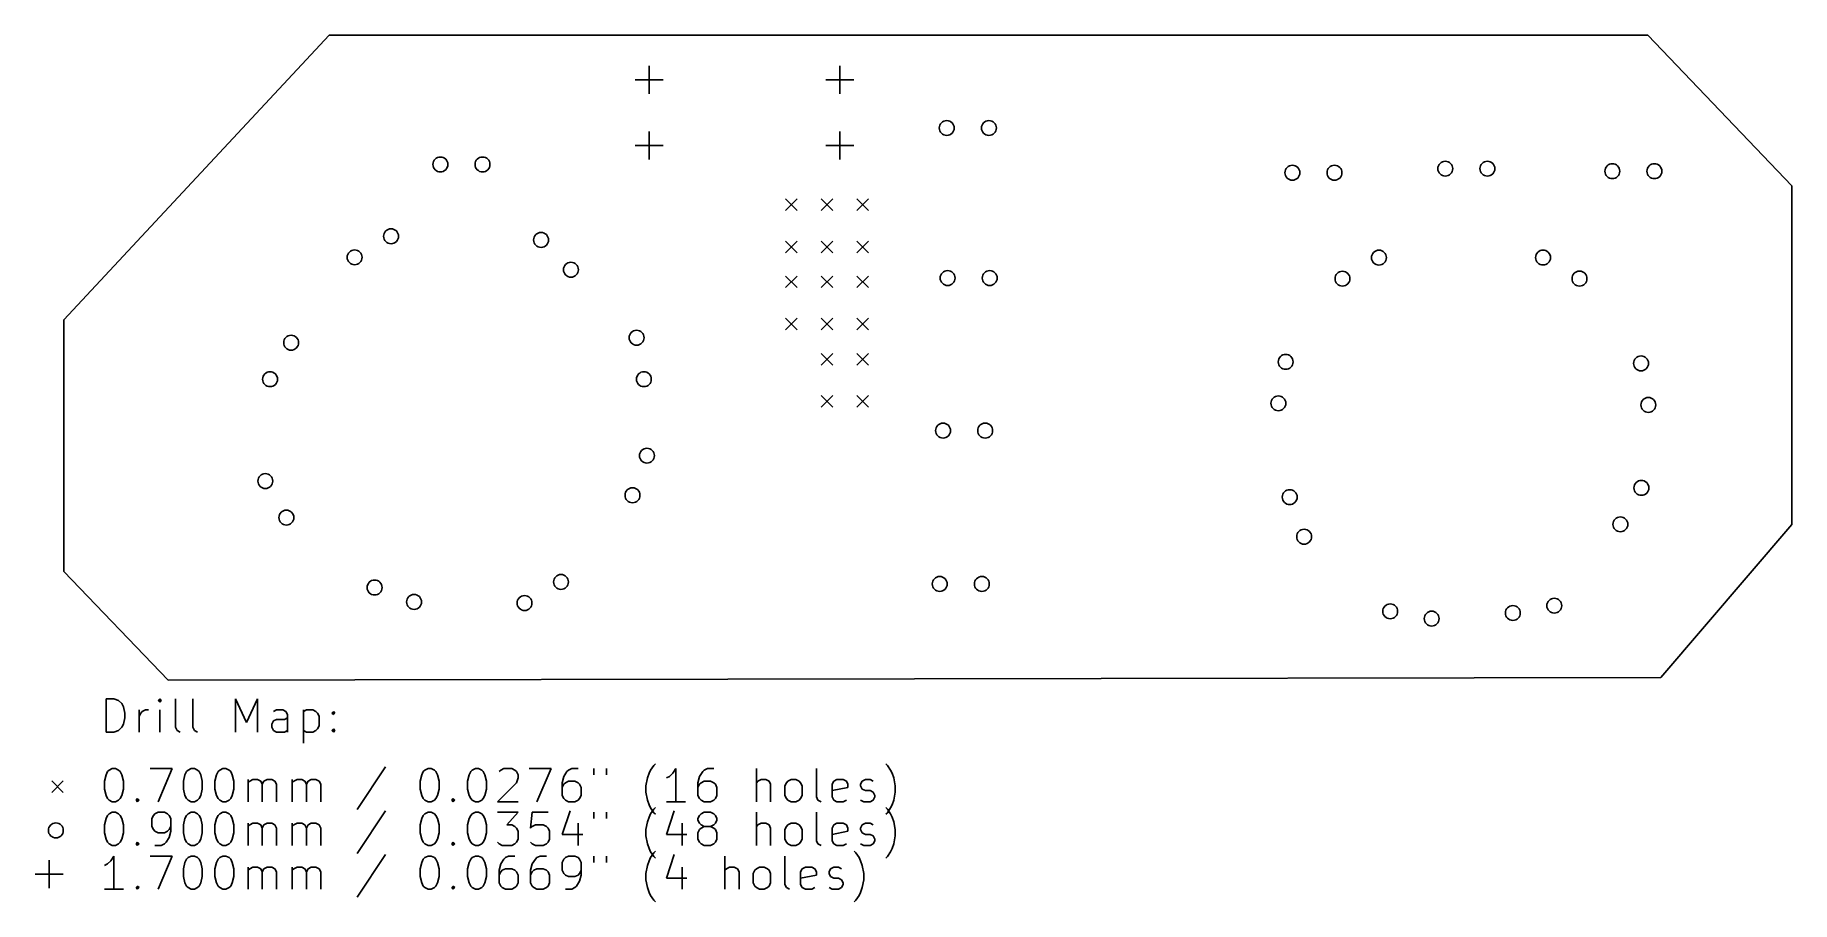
# Model space of a CAD drawing. Extents: x 66 to 172, y -113 to -60.
import ezdxf

# ---------------------------------------------------------------- set-up
doc = ezdxf.new("R2010")
doc.units = 0
doc.layers.add('BLACK', color=7, linetype='CONTINUOUS')

msp = doc.modelspace()

# ---------------------------------------------------------------- linework, layer by layer
at = {"layer": 'BLACK', "linetype": 'CONTINUOUS'}
for p, q in [((67.7164, -77.5208), (83.7184, -60.3504)), ((83.7184, -60.3504), (163.271, -60.3504)), ((163.271, -60.3504), (171.958, -69.4436)), ((103.019, -62.194), (103.019, -63.894)), ((114.525, -62.194), (114.525, -63.894)), ((102.169, -63.044), (103.869, -63.044)), ((113.675, -63.044), (115.375, -63.044)), ((103.019, -66.154), (103.019, -67.854)), ((114.525, -66.154), (114.525, -67.854)), ((102.169, -67.004), (103.869, -67.004)), ((113.675, -67.004), (115.375, -67.004)), ((171.958, -69.4436), (171.958, -89.8652)), ((111.25, -70.23), (111.95, -70.93)), ((111.95, -70.23), (111.25, -70.93)), ((113.4, -70.23), (114.1, -70.93)), ((114.1, -70.23), (113.4, -70.93)), ((115.55, -70.23), (116.25, -70.93)), ((116.25, -70.23), (115.55, -70.93)), ((111.25, -72.77), (111.95, -73.47)), ((111.95, -72.77), (111.25, -73.47)), ((113.4, -72.77), (114.1, -73.47)), ((114.1, -72.77), (113.4, -73.47)), ((115.55, -72.77), (116.25, -73.47)), ((116.25, -72.77), (115.55, -73.47)), ((111.25, -74.88), (111.95, -75.58)), ((111.95, -74.88), (111.25, -75.58)), ((113.4, -74.88), (114.1, -75.58)), ((114.1, -74.88), (113.4, -75.58)), ((115.55, -74.88), (116.25, -75.58)), ((116.25, -74.88), (115.55, -75.58)), ((67.7164, -77.5208), (67.7, -92.7)), ((111.25, -77.42), (111.95, -78.12)), ((111.95, -77.42), (111.25, -78.12)), ((113.4, -77.42), (114.1, -78.12)), ((114.1, -77.42), (113.4, -78.12)), ((115.55, -77.42), (116.25, -78.12)), ((116.25, -77.42), (115.55, -78.12)), ((113.4, -79.55), (114.1, -80.25)), ((114.1, -79.55), (113.4, -80.25)), ((115.55, -79.55), (116.25, -80.25)), ((116.25, -79.55), (115.55, -80.25)), ((113.4, -82.09), (114.1, -82.79)), ((114.1, -82.09), (113.4, -82.79)), ((115.55, -82.09), (116.25, -82.79)), ((116.25, -82.09), (115.55, -82.79)), ((171.958, -89.8652), (164.05, -99.1)), ((67.7, -92.7), (74, -99.25)), ((74, -99.25), (164.05, -99.1)), ((70.2512, -102.38), (70.2512, -100.38)), ((70.2512, -100.38), (70.7274, -100.38)), ((70.7274, -100.38), (71.0131, -100.475)), ((71.0131, -100.475), (71.2036, -100.665)), ((71.2036, -100.665), (71.2988, -100.856)), ((73.4893, -100.38), (73.394, -100.475)), ((73.394, -100.475), (73.4893, -100.57)), ((73.5845, -100.475), (73.4893, -100.38)), ((73.4893, -100.38), (73.4893, -100.57)), ((73.4893, -100.57), (73.5845, -100.475)), ((74.4417, -102.094), (74.4417, -100.38)), ((75.4893, -102.094), (75.4893, -100.38)), ((78.0607, -102.38), (78.0607, -100.38)), ((78.0607, -100.38), (78.7274, -101.808)), ((78.7274, -101.808), (79.394, -100.38)), ((79.394, -100.38), (79.394, -102.38)), ((71.2988, -100.856), (71.394, -101.237)), ((71.394, -101.523), (71.2988, -101.904)), ((71.394, -101.237), (71.394, -101.523)), ((72.2512, -102.38), (72.2512, -101.046)), ((72.2512, -101.427), (72.3464, -101.237)), ((72.3464, -101.237), (72.4417, -101.142)), ((72.4417, -101.142), (72.6321, -101.046)), ((72.6321, -101.046), (72.8226, -101.046)), ((73.4893, -102.38), (73.4893, -101.046)), ((80.2512, -101.904), (80.3464, -101.713)), ((80.5369, -101.046), (80.3464, -101.142)), ((80.3464, -101.713), (80.5369, -101.618)), ((80.9179, -101.046), (80.5369, -101.046)), ((80.5369, -101.618), (81.0131, -101.618)), ((81.1083, -101.142), (80.9179, -101.046)), ((81.0131, -101.618), (81.2036, -101.523)), ((81.2036, -101.332), (81.1083, -101.142)), ((81.2036, -102.38), (81.2036, -101.332)), ((82.156, -101.046), (82.156, -103.046)), ((82.156, -101.142), (82.3464, -101.046)), ((82.3464, -101.046), (82.7274, -101.046)), ((82.7274, -101.046), (82.9179, -101.142)), ((82.9179, -101.142), (83.0131, -101.237)), ((83.0131, -101.237), (83.1083, -101.427)), ((83.1083, -101.427), (83.1083, -101.999)), ((83.8702, -101.237), (83.9655, -101.142)), ((83.9655, -101.332), (83.8702, -101.237)), ((83.9655, -101.142), (84.0607, -101.237)), ((83.9655, -101.142), (83.9655, -101.332)), ((84.0607, -101.237), (83.9655, -101.332)), ((70.7274, -102.38), (70.2512, -102.38)), ((71.0131, -102.285), (70.7274, -102.38)), ((71.2036, -102.094), (71.0131, -102.285)), ((71.2988, -101.904), (71.2036, -102.094)), ((74.5369, -102.285), (74.4417, -102.094)), ((74.7274, -102.38), (74.5369, -102.285)), ((75.5845, -102.285), (75.4893, -102.094)), ((75.775, -102.38), (75.5845, -102.285)), ((80.2512, -102.094), (80.2512, -101.904)), ((80.3464, -102.285), (80.2512, -102.094)), ((80.5369, -102.38), (80.3464, -102.285)), ((81.0131, -102.38), (80.5369, -102.38)), ((81.2036, -102.285), (81.0131, -102.38)), ((82.3464, -102.38), (82.156, -102.285)), ((82.7274, -102.38), (82.3464, -102.38)), ((82.9179, -102.285), (82.7274, -102.38)), ((83.0131, -102.189), (82.9179, -102.285)), ((83.1083, -101.999), (83.0131, -102.189)), ((83.8702, -102.285), (83.9655, -102.189)), ((83.9655, -102.38), (83.8702, -102.285)), ((83.9655, -102.189), (84.0607, -102.285)), ((83.9655, -102.189), (83.9655, -102.38)), ((84.0607, -102.285), (83.9655, -102.38)), ((70.2512, -104.961), (70.3464, -104.77)), ((70.3464, -104.77), (70.4417, -104.675)), ((70.4417, -104.675), (70.6321, -104.58)), ((70.6321, -104.58), (70.8226, -104.58)), ((70.8226, -104.58), (71.0131, -104.675)), ((71.0131, -104.675), (71.1083, -104.77)), ((71.1083, -104.77), (71.2036, -104.961)), ((72.9179, -104.58), (74.2512, -104.58)), ((74.2512, -104.58), (73.394, -106.58)), ((75.0131, -104.961), (75.1083, -104.77)), ((75.1083, -104.77), (75.2036, -104.675)), ((75.2036, -104.675), (75.394, -104.58)), ((75.394, -104.58), (75.5845, -104.58)), ((75.5845, -104.58), (75.775, -104.675)), ((75.775, -104.675), (75.8702, -104.77)), ((75.8702, -104.77), (75.9655, -104.961)), ((76.9179, -104.961), (77.0131, -104.77)), ((77.0131, -104.77), (77.1083, -104.675)), ((77.1083, -104.675), (77.2988, -104.58)), ((77.2988, -104.58), (77.4893, -104.58)), ((77.4893, -104.58), (77.6798, -104.675)), ((77.6798, -104.675), (77.775, -104.77)), ((77.775, -104.77), (77.8702, -104.961)), ((87.1083, -104.485), (85.394, -107.056)), ((89.2988, -104.961), (89.394, -104.77)), ((89.394, -104.77), (89.4893, -104.675)), ((89.4893, -104.675), (89.6798, -104.58)), ((89.6798, -104.58), (89.8702, -104.58)), ((89.8702, -104.58), (90.0607, -104.675)), ((90.0607, -104.675), (90.156, -104.77)), ((90.156, -104.77), (90.2512, -104.961)), ((92.156, -104.961), (92.2512, -104.77)), ((92.2512, -104.77), (92.3464, -104.675)), ((92.3464, -104.675), (92.5369, -104.58)), ((92.5369, -104.58), (92.7274, -104.58)), ((92.7274, -104.58), (92.9179, -104.675)), ((92.9179, -104.675), (93.0131, -104.77)), ((93.0131, -104.77), (93.1083, -104.961)), ((93.9655, -104.77), (94.0607, -104.675)), ((94.0607, -104.675), (94.2512, -104.58)), ((94.2512, -104.58), (94.7274, -104.58)), ((94.7274, -104.58), (94.9179, -104.675)), ((94.9179, -104.675), (95.0131, -104.77)), ((95.0131, -104.77), (95.1083, -104.961)), ((95.775, -104.58), (97.1083, -104.58)), ((97.1083, -104.58), (96.2512, -106.58)), ((98.0607, -104.77), (97.8702, -105.056)), ((98.156, -104.675), (98.0607, -104.77)), ((98.3464, -104.58), (98.156, -104.675)), ((98.7274, -104.58), (98.3464, -104.58)), ((99.6798, -104.58), (99.6798, -104.961)), ((100.442, -104.58), (100.442, -104.961)), ((102.918, -105.151), (103.013, -104.865)), ((103.013, -104.865), (103.108, -104.675)), ((103.108, -104.675), (103.299, -104.389)), ((103.299, -104.389), (103.394, -104.294)), ((104.442, -104.865), (104.251, -105.056)), ((104.632, -104.58), (104.442, -104.865)), ((104.632, -106.58), (104.632, -104.58)), ((106.251, -104.77), (106.061, -105.056)), ((106.346, -104.675), (106.251, -104.77)), ((106.537, -104.58), (106.346, -104.675)), ((106.918, -104.58), (106.537, -104.58)), ((109.489, -106.58), (109.489, -104.58)), ((113.108, -106.294), (113.108, -104.58)), ((117.394, -104.389), (117.299, -104.294)), ((117.585, -104.675), (117.394, -104.389)), ((117.68, -104.865), (117.585, -104.675)), ((117.775, -105.151), (117.68, -104.865)), ((66.975, -105.325), (67.675, -106.025)), ((67.675, -105.325), (66.975, -106.025)), ((70.156, -105.342), (70.2512, -104.961)), ((70.156, -105.818), (70.156, -105.342)), ((70.2512, -106.199), (70.156, -105.818)), ((71.2036, -104.961), (71.2988, -105.342)), ((71.2988, -105.818), (71.2036, -106.199)), ((71.2988, -105.342), (71.2988, -105.818)), ((74.9179, -105.342), (75.0131, -104.961)), ((74.9179, -105.818), (74.9179, -105.342)), ((75.0131, -106.199), (74.9179, -105.818)), ((75.9655, -104.961), (76.0607, -105.342)), ((76.0607, -105.818), (75.9655, -106.199)), ((76.0607, -105.342), (76.0607, -105.818)), ((76.8226, -105.342), (76.9179, -104.961)), ((76.8226, -105.818), (76.8226, -105.342)), ((76.9179, -106.199), (76.8226, -105.818)), ((77.8702, -104.961), (77.9655, -105.342)), ((77.9655, -105.818), (77.8702, -106.199)), ((77.9655, -105.342), (77.9655, -105.818)), ((78.8226, -106.58), (78.8226, -105.246)), ((78.8226, -105.437), (78.9179, -105.342)), ((78.9179, -105.342), (79.1083, -105.246)), ((79.1083, -105.246), (79.394, -105.246)), ((79.394, -105.246), (79.5845, -105.342)), ((79.5845, -105.342), (79.6798, -105.532)), ((79.6798, -105.532), (79.775, -105.342)), ((79.6798, -105.532), (79.6798, -106.58)), ((79.775, -105.342), (79.9655, -105.246)), ((79.9655, -105.246), (80.2512, -105.246)), ((80.2512, -105.246), (80.4417, -105.342)), ((80.4417, -105.342), (80.5369, -105.532)), ((80.5369, -105.532), (80.5369, -106.58)), ((81.4893, -106.58), (81.4893, -105.246)), ((81.4893, -105.437), (81.5845, -105.342)), ((81.5845, -105.342), (81.775, -105.246)), ((81.775, -105.246), (82.0607, -105.246)), ((82.0607, -105.246), (82.2512, -105.342)), ((82.2512, -105.342), (82.3464, -105.532)), ((82.3464, -105.532), (82.4417, -105.342)), ((82.3464, -105.532), (82.3464, -106.58)), ((82.4417, -105.342), (82.6321, -105.246)), ((82.6321, -105.246), (82.9179, -105.246)), ((82.9179, -105.246), (83.1083, -105.342)), ((83.1083, -105.342), (83.2036, -105.532)), ((83.2036, -105.532), (83.2036, -106.58)), ((89.2036, -105.342), (89.2988, -104.961)), ((89.2036, -105.818), (89.2036, -105.342)), ((89.2988, -106.199), (89.2036, -105.818)), ((90.2512, -104.961), (90.3464, -105.342)), ((90.3464, -105.818), (90.2512, -106.199)), ((90.3464, -105.342), (90.3464, -105.818)), ((92.0607, -105.342), (92.156, -104.961)), ((92.0607, -105.818), (92.0607, -105.342)), ((92.156, -106.199), (92.0607, -105.818)), ((93.1083, -104.961), (93.2036, -105.342)), ((93.2036, -105.818), (93.1083, -106.199)), ((93.2036, -105.342), (93.2036, -105.818)), ((95.0131, -105.437), (93.8702, -106.58)), ((95.1083, -105.151), (95.0131, -105.437)), ((95.1083, -104.961), (95.1083, -105.151)), ((97.8702, -105.056), (97.775, -105.437)), ((97.775, -105.437), (97.775, -106.199)), ((97.8702, -105.532), (97.775, -105.723)), ((97.9655, -105.437), (97.8702, -105.532)), ((98.156, -105.342), (97.9655, -105.437)), ((98.5369, -105.342), (98.156, -105.342)), ((98.7274, -105.437), (98.5369, -105.342)), ((98.8226, -105.532), (98.7274, -105.437)), ((98.9179, -105.723), (98.8226, -105.532)), ((98.9179, -106.199), (98.9179, -105.723)), ((102.823, -105.627), (102.918, -105.151)), ((102.823, -106.008), (102.823, -105.627)), ((104.251, -105.056), (104.061, -105.151)), ((106.061, -105.056), (105.965, -105.437)), ((105.965, -105.437), (105.965, -106.199)), ((106.061, -105.532), (105.965, -105.723)), ((106.156, -105.437), (106.061, -105.532)), ((106.346, -105.342), (106.156, -105.437)), ((106.727, -105.342), (106.346, -105.342)), ((106.918, -105.437), (106.727, -105.342)), ((107.013, -105.532), (106.918, -105.437)), ((107.108, -105.723), (107.013, -105.532)), ((107.108, -106.199), (107.108, -105.723)), ((109.585, -105.342), (109.489, -105.437)), ((109.775, -105.246), (109.585, -105.342)), ((110.061, -105.246), (109.775, -105.246)), ((110.251, -105.342), (110.061, -105.246)), ((110.346, -105.532), (110.251, -105.342)), ((110.346, -106.58), (110.346, -105.532)), ((111.204, -105.627), (111.299, -105.437)), ((111.204, -106.199), (111.204, -105.627)), ((111.299, -105.437), (111.394, -105.342)), ((111.394, -105.342), (111.585, -105.246)), ((111.585, -105.246), (111.87, -105.246)), ((111.87, -105.246), (112.061, -105.342)), ((112.061, -105.342), (112.156, -105.437)), ((112.156, -105.437), (112.251, -105.627)), ((112.251, -105.627), (112.251, -106.199)), ((114.061, -105.532), (114.156, -105.342)), ((114.061, -106.294), (114.061, -105.532)), ((115.013, -105.723), (114.061, -105.913)), ((114.156, -105.342), (114.346, -105.246)), ((114.346, -105.246), (114.727, -105.246)), ((114.727, -105.246), (114.918, -105.342)), ((114.918, -105.342), (115.013, -105.532)), ((115.013, -105.532), (115.013, -105.723)), ((115.775, -105.532), (115.87, -105.342)), ((115.775, -105.627), (115.775, -105.532)), ((115.87, -105.818), (115.775, -105.627)), ((115.87, -105.342), (116.061, -105.246)), ((116.061, -105.913), (115.87, -105.818)), ((116.061, -105.246), (116.346, -105.246)), ((116.346, -105.913), (116.061, -105.913)), ((116.346, -105.246), (116.537, -105.342)), ((116.537, -106.008), (116.346, -105.913)), ((117.87, -105.627), (117.775, -105.151)), ((117.87, -106.008), (117.87, -105.627)), ((70.3464, -106.389), (70.2512, -106.199)), ((70.4417, -106.485), (70.3464, -106.389)), ((70.6321, -106.58), (70.4417, -106.485)), ((70.8226, -106.58), (70.6321, -106.58)), ((71.0131, -106.485), (70.8226, -106.58)), ((71.1083, -106.389), (71.0131, -106.485)), ((71.2036, -106.199), (71.1083, -106.389)), ((72.0607, -106.485), (72.156, -106.389)), ((72.156, -106.58), (72.0607, -106.485)), ((72.156, -106.389), (72.2512, -106.485)), ((72.156, -106.389), (72.156, -106.58)), ((72.2512, -106.485), (72.156, -106.58)), ((75.1083, -106.389), (75.0131, -106.199)), ((75.2036, -106.485), (75.1083, -106.389)), ((75.394, -106.58), (75.2036, -106.485)), ((75.5845, -106.58), (75.394, -106.58)), ((75.775, -106.485), (75.5845, -106.58)), ((75.8702, -106.389), (75.775, -106.485)), ((75.9655, -106.199), (75.8702, -106.389)), ((77.0131, -106.389), (76.9179, -106.199)), ((77.1083, -106.485), (77.0131, -106.389)), ((77.2988, -106.58), (77.1083, -106.485)), ((77.4893, -106.58), (77.2988, -106.58)), ((77.6798, -106.485), (77.4893, -106.58)), ((77.775, -106.389), (77.6798, -106.485)), ((77.8702, -106.199), (77.775, -106.389)), ((89.394, -106.389), (89.2988, -106.199)), ((89.4893, -106.485), (89.394, -106.389)), ((89.6798, -106.58), (89.4893, -106.485)), ((89.8702, -106.58), (89.6798, -106.58)), ((90.0607, -106.485), (89.8702, -106.58)), ((90.156, -106.389), (90.0607, -106.485)), ((90.2512, -106.199), (90.156, -106.389)), ((91.1083, -106.485), (91.2036, -106.389)), ((91.2036, -106.58), (91.1083, -106.485)), ((91.2036, -106.389), (91.2988, -106.485)), ((91.2036, -106.389), (91.2036, -106.58)), ((91.2988, -106.485), (91.2036, -106.58)), ((92.2512, -106.389), (92.156, -106.199)), ((92.3464, -106.485), (92.2512, -106.389)), ((92.5369, -106.58), (92.3464, -106.485)), ((92.7274, -106.58), (92.5369, -106.58)), ((92.9179, -106.485), (92.7274, -106.58)), ((93.0131, -106.389), (92.9179, -106.485)), ((93.1083, -106.199), (93.0131, -106.389)), ((93.8702, -106.58), (95.1083, -106.58)), ((97.775, -106.199), (97.8702, -106.389)), ((97.8702, -106.389), (97.9655, -106.485)), ((97.9655, -106.485), (98.156, -106.58)), ((98.156, -106.58), (98.5369, -106.58)), ((98.5369, -106.58), (98.7274, -106.485)), ((98.7274, -106.485), (98.8226, -106.389)), ((98.8226, -106.389), (98.9179, -106.199)), ((102.918, -106.485), (102.823, -106.008)), ((103.013, -106.77), (102.918, -106.485)), ((103.108, -106.961), (103.013, -106.77)), ((103.299, -107.246), (103.108, -106.961)), ((103.108, -107.315), (103.299, -107.029)), ((103.299, -107.029), (103.394, -106.934)), ((105.204, -106.58), (104.061, -106.58)), ((105.965, -106.199), (106.061, -106.389)), ((106.061, -106.389), (106.156, -106.485)), ((106.156, -106.485), (106.346, -106.58)), ((106.346, -106.58), (106.727, -106.58)), ((106.727, -106.58), (106.918, -106.485)), ((106.918, -106.485), (107.013, -106.389)), ((107.013, -106.389), (107.108, -106.199)), ((111.299, -106.389), (111.204, -106.199)), ((111.394, -106.485), (111.299, -106.389)), ((111.585, -106.58), (111.394, -106.485)), ((111.87, -106.58), (111.585, -106.58)), ((112.061, -106.485), (111.87, -106.58)), ((112.156, -106.389), (112.061, -106.485)), ((112.251, -106.199), (112.156, -106.389)), ((113.204, -106.485), (113.108, -106.294)), ((113.394, -106.58), (113.204, -106.485)), ((114.156, -106.485), (114.061, -106.294)), ((114.346, -106.58), (114.156, -106.485)), ((114.727, -106.58), (114.346, -106.58)), ((114.918, -106.485), (114.727, -106.58)), ((115.775, -106.485), (115.965, -106.58)), ((115.965, -106.58), (116.346, -106.58)), ((116.346, -106.58), (116.537, -106.485)), ((116.632, -106.199), (116.537, -106.008)), ((116.537, -106.485), (116.632, -106.294)), ((116.632, -106.294), (116.632, -106.199)), ((117.394, -107.029), (117.299, -106.934)), ((117.394, -107.246), (117.585, -106.961)), ((117.585, -107.315), (117.394, -107.029)), ((117.585, -106.961), (117.68, -106.77)), ((117.68, -106.77), (117.775, -106.485)), ((117.775, -106.485), (117.87, -106.008)), ((70.156, -107.982), (70.2512, -107.601)), ((70.156, -108.458), (70.156, -107.982)), ((70.2512, -107.601), (70.3464, -107.41)), ((70.3464, -107.41), (70.4417, -107.315)), ((70.4417, -107.315), (70.6321, -107.22)), ((70.6321, -107.22), (70.8226, -107.22)), ((70.8226, -107.22), (71.0131, -107.315)), ((71.0131, -107.315), (71.1083, -107.41)), ((71.1083, -107.41), (71.2036, -107.601)), ((71.2036, -107.601), (71.2988, -107.982)), ((71.2988, -107.982), (71.2988, -108.458)), ((73.1083, -107.41), (73.0131, -107.601)), ((73.0131, -107.601), (73.0131, -108.077)), ((73.0131, -108.077), (73.1083, -108.267)), ((73.2036, -107.315), (73.1083, -107.41)), ((73.394, -107.22), (73.2036, -107.315)), ((73.775, -107.22), (73.394, -107.22)), ((73.9655, -107.315), (73.775, -107.22)), ((74.0607, -107.41), (73.9655, -107.315)), ((74.156, -107.601), (74.0607, -107.41)), ((74.0607, -108.267), (74.156, -108.077)), ((74.156, -108.363), (74.156, -107.601)), ((74.9179, -107.982), (75.0131, -107.601)), ((74.9179, -108.458), (74.9179, -107.982)), ((75.0131, -107.601), (75.1083, -107.41)), ((75.1083, -107.41), (75.2036, -107.315)), ((75.2036, -107.315), (75.394, -107.22)), ((75.394, -107.22), (75.5845, -107.22)), ((75.5845, -107.22), (75.775, -107.315)), ((75.775, -107.315), (75.8702, -107.41)), ((75.8702, -107.41), (75.9655, -107.601)), ((75.9655, -107.601), (76.0607, -107.982)), ((76.0607, -107.982), (76.0607, -108.458)), ((76.8226, -107.982), (76.9179, -107.601)), ((76.8226, -108.458), (76.8226, -107.982)), ((76.9179, -107.601), (77.0131, -107.41)), ((77.0131, -107.41), (77.1083, -107.315)), ((77.1083, -107.315), (77.2988, -107.22)), ((77.2988, -107.22), (77.4893, -107.22)), ((77.4893, -107.22), (77.6798, -107.315)), ((77.6798, -107.315), (77.775, -107.41)), ((77.775, -107.41), (77.8702, -107.601)), ((77.8702, -107.601), (77.9655, -107.982)), ((77.9655, -107.982), (77.9655, -108.458)), ((78.8226, -109.22), (78.8226, -107.886)), ((78.8226, -108.077), (78.9179, -107.982)), ((78.9179, -107.982), (79.1083, -107.886)), ((79.1083, -107.886), (79.394, -107.886)), ((79.394, -107.886), (79.5845, -107.982)), ((79.5845, -107.982), (79.6798, -108.172)), ((79.6798, -108.172), (79.775, -107.982)), ((79.775, -107.982), (79.9655, -107.886)), ((79.9655, -107.886), (80.2512, -107.886)), ((80.2512, -107.886), (80.4417, -107.982)), ((80.4417, -107.982), (80.5369, -108.172)), ((81.4893, -109.22), (81.4893, -107.886)), ((81.4893, -108.077), (81.5845, -107.982)), ((81.5845, -107.982), (81.775, -107.886)), ((81.775, -107.886), (82.0607, -107.886)), ((82.0607, -107.886), (82.2512, -107.982)), ((82.2512, -107.982), (82.3464, -108.172)), ((82.3464, -108.172), (82.4417, -107.982)), ((82.4417, -107.982), (82.6321, -107.886)), ((82.6321, -107.886), (82.9179, -107.886)), ((82.9179, -107.886), (83.1083, -107.982)), ((83.1083, -107.982), (83.2036, -108.172)), ((87.1083, -107.125), (85.394, -109.696)), ((89.2036, -107.982), (89.2988, -107.601)), ((89.2036, -108.458), (89.2036, -107.982)), ((89.2988, -107.601), (89.394, -107.41)), ((89.394, -107.41), (89.4893, -107.315)), ((89.4893, -107.315), (89.6798, -107.22)), ((89.6798, -107.22), (89.8702, -107.22)), ((89.8702, -107.22), (90.0607, -107.315)), ((90.0607, -107.315), (90.156, -107.41)), ((90.156, -107.41), (90.2512, -107.601)), ((90.2512, -107.601), (90.3464, -107.982)), ((90.3464, -107.982), (90.3464, -108.458)), ((92.0607, -107.982), (92.156, -107.601)), ((92.0607, -108.458), (92.0607, -107.982)), ((92.156, -107.601), (92.2512, -107.41)), ((92.2512, -107.41), (92.3464, -107.315)), ((92.3464, -107.315), (92.5369, -107.22)), ((92.5369, -107.22), (92.7274, -107.22)), ((92.7274, -107.22), (92.9179, -107.315)), ((92.9179, -107.315), (93.0131, -107.41)), ((93.0131, -107.41), (93.1083, -107.601)), ((93.1083, -107.601), (93.2036, -107.982)), ((93.2036, -107.982), (93.2036, -108.458)), ((93.8702, -107.22), (95.1083, -107.22)), ((95.1083, -107.22), (94.4417, -107.982)), ((94.4417, -107.982), (94.7274, -107.982)), ((94.7274, -107.982), (94.9179, -108.077)), ((94.9179, -108.077), (95.0131, -108.172)), ((95.9655, -107.22), (95.8702, -108.172)), ((95.8702, -108.172), (95.9655, -108.077)), ((96.9179, -107.22), (95.9655, -107.22)), ((95.9655, -108.077), (96.156, -107.982)), ((96.156, -107.982), (96.6321, -107.982)), ((96.6321, -107.982), (96.8226, -108.077)), ((96.8226, -108.077), (96.9179, -108.172)), ((98.2512, -107.125), (97.775, -108.553)), ((98.7274, -107.886), (98.7274, -109.22)), ((99.6798, -107.22), (99.6798, -107.601)), ((100.442, -107.22), (100.442, -107.601)), ((102.823, -108.267), (102.918, -107.791)), ((102.918, -107.791), (103.013, -107.505)), ((103.013, -107.505), (103.108, -107.315)), ((103.394, -107.342), (103.299, -107.246)), ((104.537, -107.125), (104.061, -108.553)), ((105.013, -107.886), (105.013, -109.22)), ((105.965, -107.601), (106.061, -107.41)), ((105.965, -107.696), (105.965, -107.601)), ((106.061, -107.886), (105.965, -107.696)), ((106.061, -107.41), (106.156, -107.315)), ((106.156, -107.982), (106.061, -107.886)), ((106.156, -107.315), (106.346, -107.22)), ((106.346, -108.077), (106.156, -107.982)), ((106.346, -108.077), (106.156, -108.172)), ((106.346, -107.22), (106.727, -107.22)), ((106.727, -108.077), (106.346, -108.077)), ((106.727, -107.22), (106.918, -107.315)), ((106.918, -107.982), (106.727, -108.077)), ((106.918, -108.172), (106.727, -108.077)), ((106.918, -107.315), (107.013, -107.41)), ((107.013, -107.886), (106.918, -107.982)), ((107.013, -107.41), (107.108, -107.601)), ((107.108, -107.696), (107.013, -107.886)), ((107.108, -107.601), (107.108, -107.696)), ((109.489, -109.22), (109.489, -107.22)), ((109.585, -107.982), (109.489, -108.077)), ((109.775, -107.886), (109.585, -107.982)), ((110.061, -107.886), (109.775, -107.886)), ((110.251, -107.982), (110.061, -107.886)), ((110.346, -108.172), (110.251, -107.982)), ((111.204, -108.267), (111.299, -108.077)), ((111.299, -108.077), (111.394, -107.982)), ((111.394, -107.982), (111.585, -107.886)), ((111.585, -107.886), (111.87, -107.886)), ((111.87, -107.886), (112.061, -107.982)), ((112.061, -107.982), (112.156, -108.077)), ((112.156, -108.077), (112.251, -108.267)), ((113.108, -108.934), (113.108, -107.22)), ((114.061, -108.172), (114.156, -107.982)), ((114.156, -107.982), (114.346, -107.886)), ((114.346, -107.886), (114.727, -107.886)), ((114.727, -107.886), (114.918, -107.982)), ((114.918, -107.982), (115.013, -108.172)), ((115.775, -108.172), (115.87, -107.982)), ((115.87, -107.982), (116.061, -107.886)), ((116.061, -107.886), (116.346, -107.886)), ((116.346, -107.886), (116.537, -107.982)), ((117.299, -107.342), (117.394, -107.246)), ((117.68, -107.505), (117.585, -107.315)), ((117.775, -107.791), (117.68, -107.505)), ((117.87, -108.267), (117.775, -107.791)), ((70.2512, -108.839), (70.156, -108.458)), ((70.3464, -109.029), (70.2512, -108.839)), ((70.4417, -109.125), (70.3464, -109.029)), ((70.6321, -109.22), (70.4417, -109.125)), ((71.0131, -109.125), (70.8226, -109.22)), ((71.1083, -109.029), (71.0131, -109.125)), ((71.2036, -108.839), (71.1083, -109.029)), ((71.2988, -108.458), (71.2036, -108.839)), ((72.0607, -109.125), (72.156, -109.029)), ((72.156, -109.22), (72.0607, -109.125)), ((72.156, -109.029), (72.2512, -109.125)), ((72.156, -109.029), (72.156, -109.22)), ((72.2512, -109.125), (72.156, -109.22)), ((73.1083, -108.267), (73.2036, -108.363)), ((73.2036, -108.363), (73.394, -108.458)), ((73.394, -108.458), (73.775, -108.458)), ((73.5845, -109.22), (73.775, -109.125)), ((73.775, -108.458), (73.9655, -108.363)), ((73.775, -109.125), (73.8702, -109.029)), ((73.8702, -109.029), (74.0607, -108.744)), ((73.9655, -108.363), (74.0607, -108.267)), ((74.0607, -108.744), (74.156, -108.363)), ((75.0131, -108.839), (74.9179, -108.458)), ((75.1083, -109.029), (75.0131, -108.839)), ((75.2036, -109.125), (75.1083, -109.029)), ((75.394, -109.22), (75.2036, -109.125)), ((75.775, -109.125), (75.5845, -109.22)), ((75.8702, -109.029), (75.775, -109.125)), ((75.9655, -108.839), (75.8702, -109.029)), ((76.0607, -108.458), (75.9655, -108.839)), ((76.9179, -108.839), (76.8226, -108.458)), ((77.0131, -109.029), (76.9179, -108.839)), ((77.1083, -109.125), (77.0131, -109.029)), ((77.2988, -109.22), (77.1083, -109.125)), ((77.6798, -109.125), (77.4893, -109.22)), ((77.775, -109.029), (77.6798, -109.125)), ((77.8702, -108.839), (77.775, -109.029)), ((77.9655, -108.458), (77.8702, -108.839)), ((79.6798, -108.172), (79.6798, -109.22)), ((80.5369, -108.172), (80.5369, -109.22)), ((82.3464, -108.172), (82.3464, -109.22)), ((83.2036, -108.172), (83.2036, -109.22)), ((89.2988, -108.839), (89.2036, -108.458)), ((89.394, -109.029), (89.2988, -108.839)), ((89.4893, -109.125), (89.394, -109.029)), ((89.6798, -109.22), (89.4893, -109.125)), ((90.0607, -109.125), (89.8702, -109.22)), ((90.156, -109.029), (90.0607, -109.125)), ((90.2512, -108.839), (90.156, -109.029)), ((90.3464, -108.458), (90.2512, -108.839)), ((91.1083, -109.125), (91.2036, -109.029)), ((91.2036, -109.22), (91.1083, -109.125)), ((91.2036, -109.029), (91.2988, -109.125)), ((91.2036, -109.029), (91.2036, -109.22)), ((91.2988, -109.125), (91.2036, -109.22)), ((92.156, -108.839), (92.0607, -108.458)), ((92.2512, -109.029), (92.156, -108.839)), ((92.3464, -109.125), (92.2512, -109.029)), ((92.5369, -109.22), (92.3464, -109.125)), ((92.9179, -109.125), (92.7274, -109.22)), ((93.0131, -109.029), (92.9179, -109.125)), ((93.1083, -108.839), (93.0131, -109.029)), ((93.2036, -108.458), (93.1083, -108.839)), ((93.9655, -109.125), (93.8702, -109.029)), ((94.156, -109.22), (93.9655, -109.125)), ((94.9179, -109.125), (94.7274, -109.22)), ((95.0131, -109.029), (94.9179, -109.125)), ((95.0131, -108.172), (95.1083, -108.363)), ((95.1083, -108.839), (95.0131, -109.029)), ((95.1083, -108.363), (95.1083, -108.839)), ((95.9655, -109.125), (95.8702, -109.029)), ((96.156, -109.22), (95.9655, -109.125)), ((96.8226, -109.125), (96.6321, -109.22)), ((96.9179, -109.029), (96.8226, -109.125)), ((96.9179, -108.172), (97.0131, -108.363)), ((97.0131, -108.839), (96.9179, -109.029)), ((97.0131, -108.363), (97.0131, -108.839)), ((97.775, -108.553), (99.0131, -108.553)), ((102.823, -108.648), (102.823, -108.267)), ((102.918, -109.125), (102.823, -108.648)), ((103.013, -109.41), (102.918, -109.125)), ((104.061, -108.553), (105.299, -108.553)), ((106.061, -108.267), (105.965, -108.458)), ((105.965, -108.458), (105.965, -108.839)), ((105.965, -108.839), (106.061, -109.029)), ((106.156, -108.172), (106.061, -108.267)), ((106.061, -109.029), (106.156, -109.125)), ((106.156, -109.125), (106.346, -109.22)), ((106.727, -109.22), (106.918, -109.125)), ((107.013, -108.267), (106.918, -108.172)), ((106.918, -109.125), (107.013, -109.029)), ((107.108, -108.458), (107.013, -108.267)), ((107.013, -109.029), (107.108, -108.839)), ((107.108, -108.839), (107.108, -108.458)), ((110.346, -109.22), (110.346, -108.172)), ((111.204, -108.839), (111.204, -108.267)), ((111.299, -109.029), (111.204, -108.839)), ((111.394, -109.125), (111.299, -109.029)), ((111.585, -109.22), (111.394, -109.125)), ((112.061, -109.125), (111.87, -109.22)), ((112.156, -109.029), (112.061, -109.125)), ((112.251, -108.839), (112.156, -109.029)), ((112.251, -108.267), (112.251, -108.839)), ((113.204, -109.125), (113.108, -108.934)), ((113.394, -109.22), (113.204, -109.125)), ((114.061, -108.934), (114.061, -108.172)), ((115.013, -108.363), (114.061, -108.553)), ((114.156, -109.125), (114.061, -108.934)), ((114.346, -109.22), (114.156, -109.125)), ((114.918, -109.125), (114.727, -109.22)), ((115.013, -108.172), (115.013, -108.363)), ((115.775, -108.267), (115.775, -108.172)), ((115.87, -108.458), (115.775, -108.267)), ((115.775, -109.125), (115.965, -109.22)), ((116.061, -108.553), (115.87, -108.458)), ((116.346, -108.553), (116.061, -108.553)), ((116.537, -108.648), (116.346, -108.553)), ((116.346, -109.22), (116.537, -109.125)), ((116.632, -108.839), (116.537, -108.648)), ((116.537, -109.125), (116.632, -108.934)), ((116.632, -108.934), (116.632, -108.839)), ((117.68, -109.41), (117.775, -109.125)), ((117.775, -109.125), (117.87, -108.648)), ((117.87, -108.648), (117.87, -108.267)), ((66.825, -110.105), (66.825, -111.805)), ((70.5369, -110.145), (70.3464, -110.336)), ((70.7274, -109.86), (70.5369, -110.145)), ((70.8226, -109.22), (70.6321, -109.22)), ((70.7274, -111.86), (70.7274, -109.86)), ((72.9179, -109.86), (74.2512, -109.86)), ((73.2036, -109.22), (73.5845, -109.22)), ((74.2512, -109.86), (73.394, -111.86)), ((75.0131, -110.241), (75.1083, -110.05)), ((75.1083, -110.05), (75.2036, -109.955)), ((75.2036, -109.955), (75.394, -109.86)), ((75.5845, -109.22), (75.394, -109.22)), ((75.394, -109.86), (75.5845, -109.86)), ((75.5845, -109.86), (75.775, -109.955)), ((75.775, -109.955), (75.8702, -110.05)), ((75.8702, -110.05), (75.9655, -110.241)), ((76.9179, -110.241), (77.0131, -110.05)), ((77.0131, -110.05), (77.1083, -109.955)), ((77.1083, -109.955), (77.2988, -109.86)), ((77.4893, -109.22), (77.2988, -109.22)), ((77.2988, -109.86), (77.4893, -109.86)), ((77.4893, -109.86), (77.6798, -109.955)), ((77.6798, -109.955), (77.775, -110.05)), ((77.775, -110.05), (77.8702, -110.241)), ((87.1083, -109.765), (85.394, -112.336)), ((89.2988, -110.241), (89.394, -110.05)), ((89.394, -110.05), (89.4893, -109.955)), ((89.4893, -109.955), (89.6798, -109.86)), ((89.8702, -109.22), (89.6798, -109.22)), ((89.6798, -109.86), (89.8702, -109.86)), ((89.8702, -109.86), (90.0607, -109.955)), ((90.0607, -109.955), (90.156, -110.05)), ((90.156, -110.05), (90.2512, -110.241)), ((92.156, -110.241), (92.2512, -110.05)), ((92.2512, -110.05), (92.3464, -109.955)), ((92.3464, -109.955), (92.5369, -109.86)), ((92.7274, -109.22), (92.5369, -109.22)), ((92.5369, -109.86), (92.7274, -109.86)), ((92.7274, -109.86), (92.9179, -109.955)), ((92.9179, -109.955), (93.0131, -110.05)), ((93.0131, -110.05), (93.1083, -110.241)), ((94.2512, -110.05), (94.0607, -110.336)), ((94.7274, -109.22), (94.156, -109.22)), ((94.3464, -109.955), (94.2512, -110.05)), ((94.5369, -109.86), (94.3464, -109.955)), ((94.9179, -109.86), (94.5369, -109.86)), ((96.156, -110.05), (95.9655, -110.336)), ((96.6321, -109.22), (96.156, -109.22)), ((96.2512, -109.955), (96.156, -110.05)), ((96.4417, -109.86), (96.2512, -109.955)), ((96.8226, -109.86), (96.4417, -109.86)), ((97.8702, -110.05), (97.775, -110.241)), ((97.9655, -109.955), (97.8702, -110.05)), ((98.156, -109.86), (97.9655, -109.955)), ((98.5369, -109.86), (98.156, -109.86)), ((98.7274, -109.955), (98.5369, -109.86)), ((98.8226, -110.05), (98.7274, -109.955)), ((98.9179, -110.241), (98.8226, -110.05)), ((99.6798, -109.86), (99.6798, -110.241)), ((100.442, -109.86), (100.442, -110.241)), ((102.918, -110.431), (103.013, -110.145)), ((103.108, -109.601), (103.013, -109.41)), ((103.013, -110.145), (103.108, -109.955)), ((103.299, -109.886), (103.108, -109.601)), ((103.108, -109.955), (103.299, -109.669)), ((103.299, -109.669), (103.394, -109.574)), ((103.394, -109.982), (103.299, -109.886)), ((104.537, -109.765), (104.061, -111.193)), ((106.346, -109.22), (106.727, -109.22)), ((107.585, -111.86), (107.585, -109.86)), ((111.204, -111.574), (111.204, -109.86)), ((111.87, -109.22), (111.585, -109.22)), ((114.727, -109.22), (114.346, -109.22)), ((115.489, -109.669), (115.394, -109.574)), ((115.68, -109.955), (115.489, -109.669)), ((115.775, -110.145), (115.68, -109.955)), ((115.87, -110.431), (115.775, -110.145)), ((115.965, -109.22), (116.346, -109.22)), ((117.299, -109.982), (117.394, -109.886)), ((117.394, -109.886), (117.585, -109.601)), ((117.585, -109.601), (117.68, -109.41)), ((65.975, -110.955), (67.675, -110.955)), ((70.3464, -110.336), (70.156, -110.431)), ((74.9179, -110.622), (75.0131, -110.241)), ((74.9179, -111.098), (74.9179, -110.622)), ((75.0131, -111.479), (74.9179, -111.098)), ((75.9655, -110.241), (76.0607, -110.622)), ((76.0607, -111.098), (75.9655, -111.479)), ((76.0607, -110.622), (76.0607, -111.098)), ((76.8226, -110.622), (76.9179, -110.241)), ((76.8226, -111.098), (76.8226, -110.622)), ((76.9179, -111.479), (76.8226, -111.098)), ((77.8702, -110.241), (77.9655, -110.622)), ((77.9655, -111.098), (77.8702, -111.479)), ((77.9655, -110.622), (77.9655, -111.098)), ((78.8226, -111.86), (78.8226, -110.526)), ((78.8226, -110.717), (78.9179, -110.622)), ((78.9179, -110.622), (79.1083, -110.526)), ((79.1083, -110.526), (79.394, -110.526)), ((79.394, -110.526), (79.5845, -110.622)), ((79.5845, -110.622), (79.6798, -110.812)), ((79.6798, -110.812), (79.775, -110.622)), ((79.6798, -110.812), (79.6798, -111.86)), ((79.775, -110.622), (79.9655, -110.526)), ((79.9655, -110.526), (80.2512, -110.526)), ((80.2512, -110.526), (80.4417, -110.622)), ((80.4417, -110.622), (80.5369, -110.812)), ((80.5369, -110.812), (80.5369, -111.86)), ((81.4893, -111.86), (81.4893, -110.526)), ((81.4893, -110.717), (81.5845, -110.622)), ((81.5845, -110.622), (81.775, -110.526)), ((81.775, -110.526), (82.0607, -110.526)), ((82.0607, -110.526), (82.2512, -110.622)), ((82.2512, -110.622), (82.3464, -110.812)), ((82.3464, -110.812), (82.4417, -110.622)), ((82.3464, -110.812), (82.3464, -111.86)), ((82.4417, -110.622), (82.6321, -110.526)), ((82.6321, -110.526), (82.9179, -110.526)), ((82.9179, -110.526), (83.1083, -110.622)), ((83.1083, -110.622), (83.2036, -110.812)), ((83.2036, -110.812), (83.2036, -111.86)), ((89.2036, -110.622), (89.2988, -110.241)), ((89.2036, -111.098), (89.2036, -110.622)), ((89.2988, -111.479), (89.2036, -111.098)), ((90.2512, -110.241), (90.3464, -110.622)), ((90.3464, -111.098), (90.2512, -111.479)), ((90.3464, -110.622), (90.3464, -111.098)), ((92.0607, -110.622), (92.156, -110.241)), ((92.0607, -111.098), (92.0607, -110.622)), ((92.156, -111.479), (92.0607, -111.098)), ((93.1083, -110.241), (93.2036, -110.622)), ((93.2036, -111.098), (93.1083, -111.479)), ((93.2036, -110.622), (93.2036, -111.098)), ((94.0607, -110.336), (93.9655, -110.717)), ((93.9655, -110.717), (93.9655, -111.479)), ((94.0607, -110.812), (93.9655, -111.003)), ((94.156, -110.717), (94.0607, -110.812)), ((94.3464, -110.622), (94.156, -110.717)), ((94.7274, -110.622), (94.3464, -110.622)), ((94.9179, -110.717), (94.7274, -110.622)), ((95.0131, -110.812), (94.9179, -110.717)), ((95.1083, -111.003), (95.0131, -110.812)), ((95.1083, -111.479), (95.1083, -111.003)), ((95.9655, -110.336), (95.8702, -110.717)), ((95.8702, -110.717), (95.8702, -111.479)), ((95.9655, -110.812), (95.8702, -111.003)), ((96.0607, -110.717), (95.9655, -110.812)), ((96.2512, -110.622), (96.0607, -110.717)), ((96.6321, -110.622), (96.2512, -110.622)), ((96.8226, -110.717), (96.6321, -110.622)), ((96.9179, -110.812), (96.8226, -110.717)), ((97.0131, -111.003), (96.9179, -110.812)), ((97.0131, -111.479), (97.0131, -111.003)), ((97.775, -110.241), (97.775, -110.717)), ((97.775, -110.717), (97.8702, -110.907)), ((97.8702, -110.907), (97.9655, -111.003)), ((97.9655, -111.003), (98.156, -111.098)), ((98.156, -111.098), (98.5369, -111.098)), ((98.5369, -111.098), (98.7274, -111.003)), ((98.7274, -111.003), (98.8226, -110.907)), ((98.8226, -110.907), (98.9179, -110.717)), ((98.8226, -111.384), (98.9179, -111.003)), ((98.9179, -111.003), (98.9179, -110.241)), ((102.823, -110.907), (102.918, -110.431)), ((102.823, -111.288), (102.823, -110.907)), ((104.061, -111.193), (105.299, -111.193)), ((105.013, -110.526), (105.013, -111.86)), ((107.68, -110.622), (107.585, -110.717)), ((107.87, -110.526), (107.68, -110.622)), ((108.156, -110.526), (107.87, -110.526)), ((108.346, -110.622), (108.156, -110.526)), ((108.442, -110.812), (108.346, -110.622)), ((108.442, -111.86), (108.442, -110.812)), ((109.299, -110.907), (109.394, -110.717)), ((109.299, -111.479), (109.299, -110.907)), ((109.394, -110.717), (109.489, -110.622)), ((109.489, -110.622), (109.68, -110.526)), ((109.68, -110.526), (109.965, -110.526)), ((109.965, -110.526), (110.156, -110.622)), ((110.156, -110.622), (110.251, -110.717)), ((110.251, -110.717), (110.346, -110.907)), ((110.346, -110.907), (110.346, -111.479)), ((112.156, -110.812), (112.251, -110.622)), ((112.156, -111.574), (112.156, -110.812)), ((113.108, -111.003), (112.156, -111.193)), ((112.251, -110.622), (112.442, -110.526)), ((112.442, -110.526), (112.823, -110.526)), ((112.823, -110.526), (113.013, -110.622)), ((113.013, -110.622), (113.108, -110.812)), ((113.108, -110.812), (113.108, -111.003)), ((113.87, -110.812), (113.965, -110.622)), ((113.87, -110.907), (113.87, -110.812)), ((113.965, -111.098), (113.87, -110.907)), ((113.965, -110.622), (114.156, -110.526)), ((114.156, -111.193), (113.965, -111.098)), ((114.156, -110.526), (114.442, -110.526)), ((114.442, -111.193), (114.156, -111.193)), ((114.442, -110.526), (114.632, -110.622)), ((114.632, -111.288), (114.442, -111.193)), ((115.965, -110.907), (115.87, -110.431)), ((115.965, -111.288), (115.965, -110.907)), ((71.2988, -111.86), (70.156, -111.86)), ((72.0607, -111.765), (72.156, -111.669)), ((72.156, -111.86), (72.0607, -111.765)), ((72.156, -111.669), (72.2512, -111.765)), ((72.156, -111.669), (72.156, -111.86)), ((72.2512, -111.765), (72.156, -111.86)), ((75.1083, -111.669), (75.0131, -111.479)), ((75.2036, -111.765), (75.1083, -111.669)), ((75.394, -111.86), (75.2036, -111.765)), ((75.5845, -111.86), (75.394, -111.86)), ((75.775, -111.765), (75.5845, -111.86)), ((75.8702, -111.669), (75.775, -111.765)), ((75.9655, -111.479), (75.8702, -111.669)), ((77.0131, -111.669), (76.9179, -111.479)), ((77.1083, -111.765), (77.0131, -111.669)), ((77.2988, -111.86), (77.1083, -111.765)), ((77.4893, -111.86), (77.2988, -111.86)), ((77.6798, -111.765), (77.4893, -111.86)), ((77.775, -111.669), (77.6798, -111.765)), ((77.8702, -111.479), (77.775, -111.669)), ((89.394, -111.669), (89.2988, -111.479)), ((89.4893, -111.765), (89.394, -111.669)), ((89.6798, -111.86), (89.4893, -111.765)), ((89.8702, -111.86), (89.6798, -111.86)), ((90.0607, -111.765), (89.8702, -111.86)), ((90.156, -111.669), (90.0607, -111.765)), ((90.2512, -111.479), (90.156, -111.669)), ((91.1083, -111.765), (91.2036, -111.669)), ((91.2036, -111.86), (91.1083, -111.765)), ((91.2036, -111.669), (91.2988, -111.765)), ((91.2036, -111.669), (91.2036, -111.86)), ((91.2988, -111.765), (91.2036, -111.86)), ((92.2512, -111.669), (92.156, -111.479)), ((92.3464, -111.765), (92.2512, -111.669)), ((92.5369, -111.86), (92.3464, -111.765)), ((92.7274, -111.86), (92.5369, -111.86)), ((92.9179, -111.765), (92.7274, -111.86)), ((93.0131, -111.669), (92.9179, -111.765)), ((93.1083, -111.479), (93.0131, -111.669)), ((93.9655, -111.479), (94.0607, -111.669)), ((94.0607, -111.669), (94.156, -111.765)), ((94.156, -111.765), (94.3464, -111.86)), ((94.3464, -111.86), (94.7274, -111.86)), ((94.7274, -111.86), (94.9179, -111.765)), ((94.9179, -111.765), (95.0131, -111.669)), ((95.0131, -111.669), (95.1083, -111.479)), ((95.8702, -111.479), (95.9655, -111.669)), ((95.9655, -111.669), (96.0607, -111.765)), ((96.0607, -111.765), (96.2512, -111.86)), ((96.2512, -111.86), (96.6321, -111.86)), ((96.6321, -111.86), (96.8226, -111.765)), ((96.8226, -111.765), (96.9179, -111.669)), ((96.9179, -111.669), (97.0131, -111.479)), ((97.9655, -111.86), (98.3464, -111.86)), ((98.3464, -111.86), (98.5369, -111.765)), ((98.5369, -111.765), (98.6321, -111.669)), ((98.6321, -111.669), (98.8226, -111.384)), ((102.918, -111.765), (102.823, -111.288)), ((103.013, -112.05), (102.918, -111.765)), ((103.108, -112.241), (103.013, -112.05)), ((103.299, -112.526), (103.108, -112.241)), ((109.394, -111.669), (109.299, -111.479)), ((109.489, -111.765), (109.394, -111.669)), ((109.68, -111.86), (109.489, -111.765)), ((109.965, -111.86), (109.68, -111.86)), ((110.156, -111.765), (109.965, -111.86)), ((110.251, -111.669), (110.156, -111.765)), ((110.346, -111.479), (110.251, -111.669)), ((111.299, -111.765), (111.204, -111.574)), ((111.489, -111.86), (111.299, -111.765)), ((112.251, -111.765), (112.156, -111.574)), ((112.442, -111.86), (112.251, -111.765)), ((112.823, -111.86), (112.442, -111.86)), ((113.013, -111.765), (112.823, -111.86)), ((113.87, -111.765), (114.061, -111.86)), ((114.061, -111.86), (114.442, -111.86)), ((114.442, -111.86), (114.632, -111.765)), ((114.727, -111.479), (114.632, -111.288)), ((114.632, -111.765), (114.727, -111.574)), ((114.727, -111.574), (114.727, -111.479)), ((115.489, -112.526), (115.68, -112.241)), ((115.68, -112.241), (115.775, -112.05)), ((115.775, -112.05), (115.87, -111.765)), ((115.87, -111.765), (115.965, -111.288)), ((103.394, -112.622), (103.299, -112.526)), ((115.394, -112.622), (115.489, -112.526))]:
    msp.add_line(p, q, dxfattribs=at)
at = {"layer": 'BLACK'}
for centre in [(120.975, -65.95), (123.515, -65.95), (90.425, -68.15), (92.965, -68.15), (141.825, -68.65), (144.365, -68.65), (151.05, -68.402), (153.59, -68.402), (161.126, -68.5544), (163.666, -68.5544), (87.4497, -72.48), (96.5, -72.7), (85.25, -73.75), (98.2961, -74.4961), (147.046, -73.7675), (156.946, -73.7625), (121.025, -75), (123.565, -75), (144.846, -75.0375), (159.146, -75.0325), (102.259, -78.5986), (81.42, -78.9003), (141.42, -80.0542), (162.859, -80.1486), (80.15, -81.1), (102.7, -81.1), (140.979, -82.5556), (163.3, -82.65), (120.75, -84.2), (123.29, -84.2), (102.883, -85.7113), (79.8625, -87.2458), (102.014, -88.0981), (141.664, -88.2132), (162.882, -87.6545), (81.1325, -89.4455), (161.612, -89.8542), (142.533, -90.6), (86.4519, -93.6639), (97.6997, -93.33), (120.55, -93.45), (123.09, -93.45), (88.8387, -94.5326), (95.5, -94.6), (157.626, -94.7589), (147.725, -95.1), (150.226, -95.5411), (155.125, -95.2), (67.225, -108.315)]:
    msp.add_circle(centre, 0.45, dxfattribs=at)

doc.saveas('drawing.dxf')
